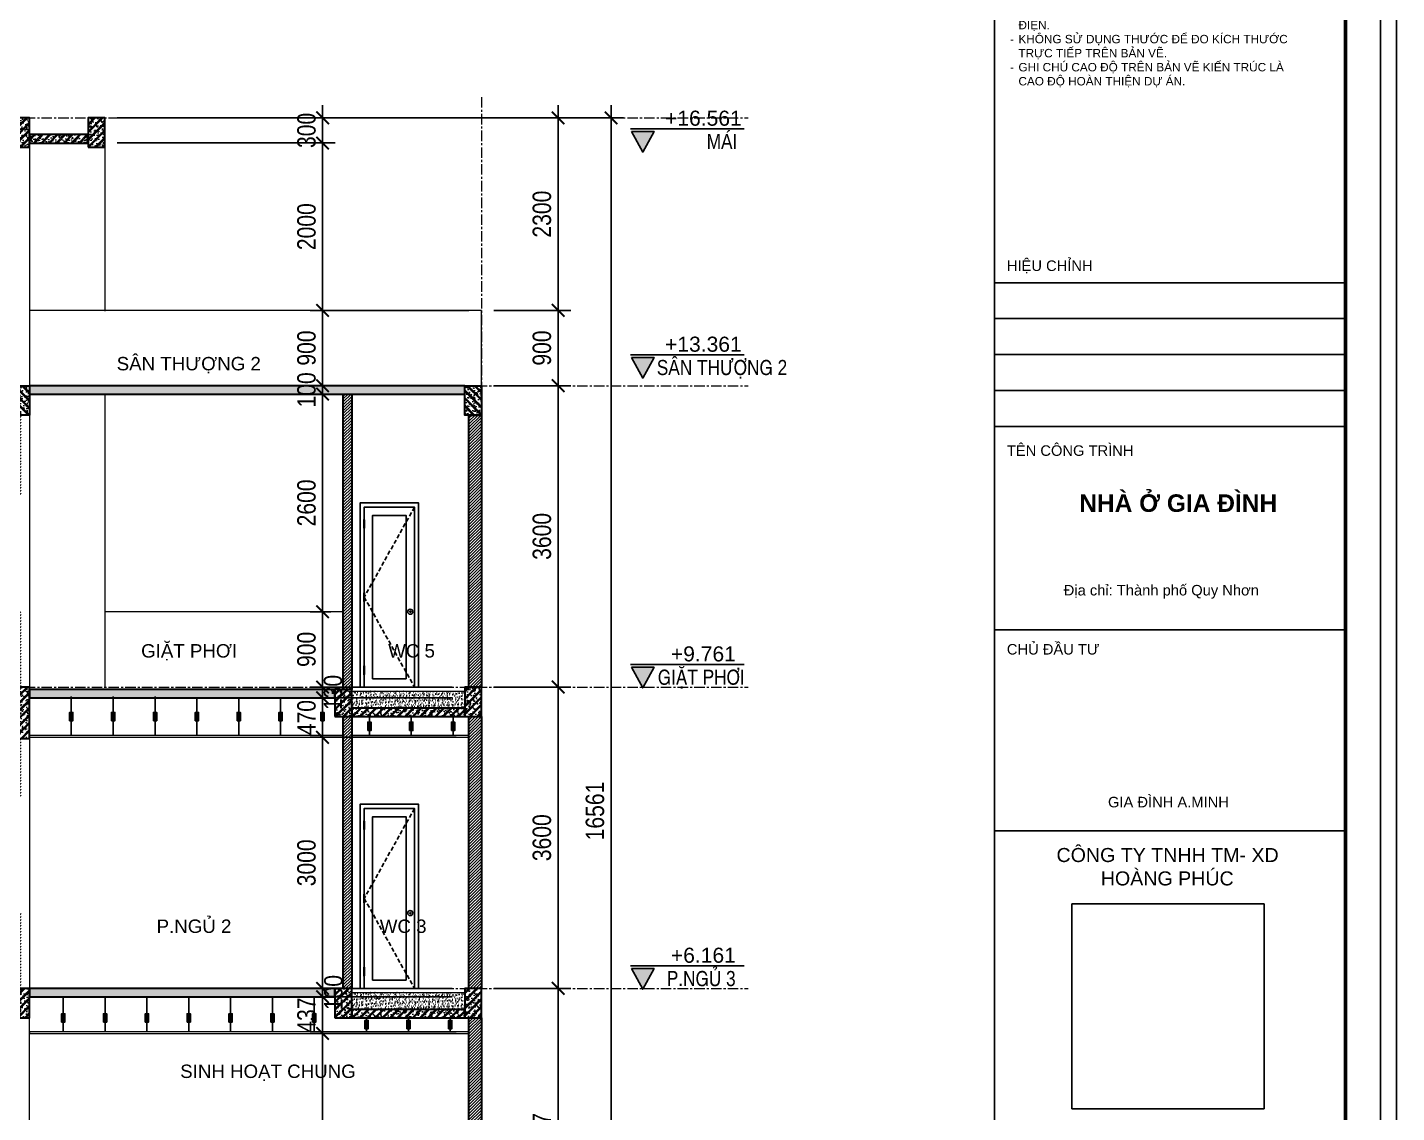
# Model space of a CAD drawing. Header units: inches. Extents: x 236662 to 497023, y -248575 to 81795.
# Drawn here: x 301493 to 317854, y -124482 to -111517 of the extents above; entities that cross this region are included whole.
import ezdxf
from ezdxf.enums import TextEntityAlignment as Align

# ---------------------------------------------------------------- set-up
doc = ezdxf.new("R2010")
doc.units = ezdxf.units.IN
doc.header["$LTSCALE"] = 10
doc.header["$MEASUREMENT"] = 0
doc.linetypes.add('CENTER', pattern=[2, 1.25, -0.25, 0.25, -0.25])
doc.linetypes.add('HIDDEN', pattern=[0.375, 0.25, -0.125])
for name, color, linetype in [('01. HP_TEXT', 9, 'Continuous'), ('04. HP_CUA', 153, 'Continuous'), ('07. HP_KY HIEU', 43, 'Continuous'), ('08. HP_DIM', 118, 'Continuous'), ('hach', 7, 'Continuous')]:
    doc.layers.add(name, color=color, linetype=linetype)
for name, color, linetype, lineweight in [('02. HP_BE TONG', 1, 'Continuous', 35), ('03. HP_TUONG', 2, 'Continuous', 35), ('05. HP_TRUC', 251, 'CENTER', 5), ('06. HP_THAY 1', 134, 'Continuous', 15), ('06. HP_THAY 2', 147, 'Continuous', 13), ('09_HP_HATCH', 8, 'Continuous', 5)]:
    doc.layers.add(name, color=color, linetype=linetype, lineweight=lineweight)
doc.layers.add('Tpl_Bound', color=1, linetype='Continuous', plot=False)
doc.styles.add('BIM STANDARDS', font='VAVOB.TTF')
doc.styles.add('TA1', font='arial.ttf')
doc.styles.add('TEXT (none)', font='arial.ttf')
doc.styles.add('text2', font='VHELVCN.TTF')
doc.styles.add('VN-HELVE', font='VHELVEN.TTF')
doc.dimstyles.new('AL-100', dxfattribs={"dimtxt": 220, "dimasz": 150, "dimexe": 150, "dimexo": 150, "dimgap": 80, "dimtad": 1, "dimdec": 0, "dimzin": 9, "dimtxsty": 'text2', "dimblk": 'ARCHTICK', "dimcen": 1, "dimdle": 150, "dimclrd": 256, "dimclre": 256, "dimclrt": 7, "dimadec": 0, "dimazin": 0, "dimtfac": 1, "dimtdec": 0, "dimtix": 1, "dimtmove": 2, "dimatfit": 3, "dimldrblk": 'ARCHTICK', "dimfxl": 1, "dimtolj": 1, "dimtzin": 0, "dimlwd": -1, "dimlwe": -1, "dimarcsym": 0})
picture_1 = doc.add_image_def('image1.jpg', size_in_pixel=(1818, 1935))
pattern_1 = [(50, (0, 0), (107.589, -9.4128), [11.25, -123.75]), (355, (0, 0), (-20.8127, 112.8288), [9, -99]), (100.4514, (8.97, -0.78), (86.7764, 103.4159), [9.561, -105.1713]), (46.1842, (0, 30), (160.0862, -24.8279), [16.875, -185.625]), (96.6356, (13.34, 27.93), (140.1994, 146.1177), [14.3415, -157.757]), (351.1842, (0, 30), (140.1993, 146.1178), [13.5, -148.5]), (21, (15, 22.5), (89.53606, -60.3928), [11.25, -123.75]), (326, (15, 22.5), (36.4973, 108.7725), [9, -99]), (71.4514, (22.46, 17.47), (126.0334, 48.3796), [9.561, -105.1713]), (37.5, (0, 0), (1.82398, 49.93408), [0, -97.8, 0, -100.5, 0, -99.375]), (7.5, (0, 0), (39.46043, 59.16176), [0, -57.3, 0, -95.55, 0, -37.875]), (327.5, (-33.45, 0), (80.07337, -3.38323), [0, -37.5, 0, -117, 0, -155.25]), (317.5, (-48.45, 0), (87.47793, 15.01575), [0, -48.75, 0, -77.7, 0, -110.25]), (45, (0, 0), (-45.07806, 45.07806), []), (45, (0, 18.375), (-45.07806, 45.07806), [])]

# ---------------------------------------------------------------- blocks, each defined once
blk = doc.blocks.new('KHUNG TEN A-3')
at = {"layer": '01. HP_TEXT'}
for points in [[(365, 220.95), (365, 292), (415, 292), (415, 220.95)], [(365, 241.41), (365, 236.3), (415, 236.3), (415, 241.41)], [(365, 231.18), (365, 236.3), (415, 236.3), (415, 231.18)], [(365, 231.18), (365, 226.07), (415, 226.07), (415, 231.18)], [(365, 220.95), (365, 226.07), (415, 226.07), (415, 220.95)], [(365, 191.95), (365, 220.95), (415, 220.95), (415, 191.95)], [(365, 163.34), (365, 191.95), (415, 191.95), (415, 163.34)], [(365, 116.74), (365, 163.34), (415, 163.34), (415, 116.74)]]:
    blk.add_lwpolyline(points, close=True, dxfattribs=at)
at = {"layer": '02. HP_BE TONG', "color": 1, "const_width": 0.5}
blk.add_lwpolyline([(15, 5), (415, 5), (415, 292), (15, 292)], close=True, dxfattribs=at)
at = {"layer": '06. HP_THAY 1'}
blk.add_lwpolyline([(0, 297), (420, 297), (420, 0), (0, 0)], close=True, dxfattribs=at)
at = {"layer": 'Defpoints'}
blk.add_lwpolyline([(0, 0), (420, 0), (420, 297), (0, 297)], close=True, dxfattribs=at)
at = {"layer": '01. HP_TEXT', "color": 7, "style": 'TA1'}
for s, p in [('HIỆU CHỈNH', (366.75, 243.09)), ('TÊN CÔNG TRÌNH', (366.75, 216.75)), ('CHỦ ĐẦU TƯ', (366.75, 188.44))]:
    blk.add_text(s, height=1.5, dxfattribs=at).set_placement(p)
at = {"layer": '01. HP_TEXT', "attachment_point": 1}
for s, width, gutter_width, heights, insert, char_height, style in [('\\pi-1.2,l2.4,t2.4,4.8;-^IBẢN VẼ NÀY PHẢI ĐƯỢC XEM CÙNG VỚI CÁC \\P\\pi0,t4.8;BẢN VẼ LIÊN QUAN: KIẾN TRÚC - KẾT CẤU - CƠ \\PĐIỆN.\\P\\pi-1.2,t2.4,4.8;-^IKHÔNG SỬ DỤNG THƯỚC ĐỂ ĐO KÍCH THƯỚC \\P\\pi0,t4.8;TRỰC TIẾP TRÊN BẢN VẼ.\\P\\pi-1.2,t2.4,4.8;-^IGHI CHÚ CAO ĐỘ TRÊN BẢN VẼ KIẾN TRÚC LÀ \\P\\pi0,t4.8;CAO ĐỘ HOÀN THIỆN DỰ ÁN.', 42.6333, 2.41, [32.36], (366, 282.73), 1.2, 'TEXT (none)'), ('\\pi10.25739;{\\fArial|b1|i0|c0|p34;NHÀ Ở GIA ĐÌNH}', 48.1904, 0.0339, [17.72], (366.81, 211.27), 2.5, 'TA1'), ('\\pi9.5649;CÔNG TY TNHH TM- XD \\P\\pi11.2177;      HOÀNG PHÚC', 53.4572, 0.0255, [0], (364.26, 160.88), 2, 'TA1')]:
    blk.add_mtext_dynamic_manual_height_columns(s, width=width, gutter_width=gutter_width, heights=heights, dxfattribs=dict(at, insert=insert, char_height=char_height, style=style))
at = {"layer": '01. HP_TEXT', "color": 7, "char_height": 1.5, "attachment_point": 1, "style": 'TA1'}
for s, width, insert in [('\\A1;\\pi-0.44848,l3,t7.05152,17.55152;Địa chỉ: Thành phố Quy Nhơn', 34.8513, (372.3, 198.36)), ('\\A1;\\pi-1.5,l3,t6,16.5;GIA ĐÌNH A.MINH', 42.6333, (379.66, 168.17))]:
    blk.add_mtext_dynamic_manual_height_columns(s, width=width, gutter_width=2.41, heights=[62.37], dxfattribs=dict(at, insert=insert))
image = blk.add_image(picture_1, insert=(375.99, 123.73), size_in_units=(27.41, 29.18))
image.dxf.flags = 7
blk = doc.blocks.new('_ArchTick')
at = {"color": 0, "linetype": 'ByBlock', "const_width": 0.15}
blk.add_lwpolyline([(-0.5, -0.5), (0.5, 0.5)], dxfattribs=at)
blk = doc.blocks.new('*D228')
at = {"layer": '08. HP_DIM', "transparency": 16777216}
for p, q in [((307835, -126685), (307835, -122848)), ((307068, -122998), (307985, -122998)), ((307068, -126535), (307985, -126535))]:
    blk.add_line(p, q, dxfattribs=at)
at = {"layer": 'Defpoints', "color": 0, "transparency": 16777216}
for p in [(306918, -122998), (307835, -122998), (306918, -126535)]:
    blk.add_point(p, dxfattribs=at)
at = {"layer": '08. HP_DIM', "transparency": 16777216, "xscale": 150, "yscale": 150, "zscale": 150}
for p, rotation in [((307835, -122998), 90), ((307835, -126535), 270)]:
    blk.add_blockref('_ArchTick', p, dxfattribs=dict(at, rotation=rotation))
at = {"layer": '08. HP_DIM', "color": 7, "transparency": 16777216, "insert": (307642, -124767), "char_height": 220, "attachment_point": 5, "rotation": 90, "style": 'text2'}
blk.add_mtext('\\A1;3537', dxfattribs=at)
blk = doc.blocks.new('*D229')
at = {"layer": '08. HP_DIM', "transparency": 16777216}
for p, q in [((307835, -123148), (307835, -119248)), ((307068, -119398), (307985, -119398)), ((307068, -122998), (307985, -122998))]:
    blk.add_line(p, q, dxfattribs=at)
at = {"layer": 'Defpoints', "color": 0, "transparency": 16777216}
for p in [(306918, -119398), (307835, -119398), (306918, -122998)]:
    blk.add_point(p, dxfattribs=at)
at = {"layer": '08. HP_DIM', "transparency": 16777216, "xscale": 150, "yscale": 150, "zscale": 150}
for p, rotation in [((307835, -119398), 90), ((307835, -122998), 270)]:
    blk.add_blockref('_ArchTick', p, dxfattribs=dict(at, rotation=rotation))
at = {"layer": '08. HP_DIM', "color": 7, "transparency": 16777216, "insert": (307642, -121198), "char_height": 220, "attachment_point": 5, "rotation": 90, "style": 'text2'}
blk.add_mtext('\\A1;3600', dxfattribs=at)
blk = doc.blocks.new('*D230')
at = {"layer": '08. HP_DIM', "transparency": 16777216}
for p, q in [((307835, -119548), (307835, -115648)), ((307068, -115798), (307985, -115798)), ((307068, -119398), (307985, -119398))]:
    blk.add_line(p, q, dxfattribs=at)
at = {"layer": 'Defpoints', "color": 0, "transparency": 16777216}
for p in [(306918, -115798), (307835, -115798), (306918, -119398)]:
    blk.add_point(p, dxfattribs=at)
at = {"layer": '08. HP_DIM', "transparency": 16777216, "xscale": 150, "yscale": 150, "zscale": 150}
for p, rotation in [((307835, -115798), 90), ((307835, -119398), 270)]:
    blk.add_blockref('_ArchTick', p, dxfattribs=dict(at, rotation=rotation))
at = {"layer": '08. HP_DIM', "color": 7, "transparency": 16777216, "insert": (307642, -117598), "char_height": 220, "attachment_point": 5, "rotation": 90, "style": 'text2'}
blk.add_mtext('\\A1;3600', dxfattribs=at)
blk = doc.blocks.new('*D231')
at = {"layer": '08. HP_DIM', "transparency": 16777216}
for p, q in [((308468, -129309), (308468, -112448)), ((302568, -112598), (308618, -112598)), ((307068, -129159), (308618, -129159))]:
    blk.add_line(p, q, dxfattribs=at)
at = {"layer": 'Defpoints', "color": 0, "transparency": 16777216}
for p in [(302418, -112598), (308468, -112598), (306918, -129159)]:
    blk.add_point(p, dxfattribs=at)
at = {"layer": '08. HP_DIM', "transparency": 16777216, "xscale": 150, "yscale": 150, "zscale": 150}
for p, rotation in [((308468, -112598), 90), ((308468, -129159), 270)]:
    blk.add_blockref('_ArchTick', p, dxfattribs=dict(at, rotation=rotation))
at = {"layer": '08. HP_DIM', "color": 7, "transparency": 16777216, "insert": (308276, -120879), "char_height": 220, "attachment_point": 5, "rotation": 90, "style": 'text2'}
blk.add_mtext('\\A1;16561', dxfattribs=at)
blk = doc.blocks.new('ghi chu caoi tang')
at = {"ltscale": 100}
blk.add_lwpolyline([(613796, -45420), (612834, -45420)], dxfattribs=at)
at = {"flags": 128}
blk.add_lwpolyline([(613789, -45442), (613597, -45442), (613693, -45617)], close=True, dxfattribs=at)
blk.add_lwpolyline([(613789, -45442), (613597, -45442), (613693, -45617)], close=True, dxfattribs=at)
blk.add_solid([(613693, -45617), (613597, -45442), (613789, -45442)])
blk.add_solid([(613693, -45617), (613597, -45442), (613789, -45442)])
at = {"style": 'BIM STANDARDS'}
for p in [(613089, -45362), (613089, -45707)]:
    blk.add_attdef('COS-VEF', text='', height=177, dxfattribs=at).set_placement(p, align=Align.CENTER)
blk = doc.blocks.new('ÁDASDƯEQWEQ')
at = {"layer": '05. HP_TRUC', "ltscale": 10}
blk.add_line((15000, 18640), (15000, 0), dxfattribs=at)
blk = doc.blocks.new('*D240')
at = {"layer": '08. HP_DIM', "transparency": 16777216}
for p, q in [((307835, -115948), (307835, -114748)), ((307068, -114898), (307985, -114898)), ((307068, -115798), (307985, -115798))]:
    blk.add_line(p, q, dxfattribs=at)
at = {"layer": 'Defpoints', "color": 0, "transparency": 16777216}
for p in [(306918, -114898, -28), (307835, -114898), (306918, -115798, -28)]:
    blk.add_point(p, dxfattribs=at)
at = {"layer": '08. HP_DIM', "transparency": 16777216, "xscale": 150, "yscale": 150, "zscale": 150}
for p, rotation in [((307835, -114898), 90), ((307835, -115798), 270)]:
    blk.add_blockref('_ArchTick', p, dxfattribs=dict(at, rotation=rotation))
at = {"layer": '08. HP_DIM', "color": 7, "transparency": 16777216, "insert": (307642, -115348), "char_height": 220, "attachment_point": 5, "rotation": 90, "style": 'text2'}
blk.add_mtext('\\A1;900', dxfattribs=at)
blk = doc.blocks.new('*D241')
at = {"layer": '08. HP_DIM', "transparency": 16777216}
for p, q in [((307835, -115048), (307835, -112448)), ((302568, -112598), (307985, -112598)), ((307068, -114898), (307985, -114898))]:
    blk.add_line(p, q, dxfattribs=at)
at = {"layer": 'Defpoints', "color": 0, "transparency": 16777216}
for p in [(302418, -112598, -28), (307835, -112598), (306918, -114898, -28)]:
    blk.add_point(p, dxfattribs=at)
at = {"layer": '08. HP_DIM', "transparency": 16777216, "xscale": 150, "yscale": 150, "zscale": 150}
for p, rotation in [((307835, -112598), 90), ((307835, -114898), 270)]:
    blk.add_blockref('_ArchTick', p, dxfattribs=dict(at, rotation=rotation))
at = {"layer": '08. HP_DIM', "color": 7, "transparency": 16777216, "insert": (307642, -113748), "char_height": 220, "attachment_point": 5, "rotation": 90, "style": 'text2'}
blk.add_mtext('\\A1;2300', dxfattribs=at)
blk = doc.blocks.new('*D340')
at = {"layer": '08. HP_DIM', "transparency": 16777216}
for p, q in [((305021, -126685), (305021, -123385)), ((306618, -123535), (304871, -123535)), ((306568, -126535), (304871, -126535))]:
    blk.add_line(p, q, dxfattribs=at)
at = {"layer": 'Defpoints', "color": 0, "transparency": 16777216}
for p in [(305021, -123535), (306768, -123535), (306718, -126535)]:
    blk.add_point(p, dxfattribs=at)
at = {"layer": '08. HP_DIM', "transparency": 16777216, "xscale": 150, "yscale": 150, "zscale": 150}
for p, rotation in [((305021, -123535), 90), ((305021, -126535), 270)]:
    blk.add_blockref('_ArchTick', p, dxfattribs=dict(at, rotation=rotation))
at = {"layer": '08. HP_DIM', "color": 7, "transparency": 16777216, "insert": (304829, -125035), "char_height": 220, "attachment_point": 5, "rotation": 90, "style": 'text2'}
blk.add_mtext('\\A1;3000', dxfattribs=at)
blk = doc.blocks.new('*D341')
at = {"layer": '08. HP_DIM', "transparency": 16777216}
for p, q in [((305021, -123098), (305021, -122948)), ((306568, -123098), (304871, -123098)), ((305021, -123535), (305021, -123098)), ((306618, -123535), (304871, -123535)), ((305021, -123535), (305021, -123685))]:
    blk.add_line(p, q, dxfattribs=at)
at = {"layer": 'Defpoints', "color": 0, "transparency": 16777216}
for p in [(305021, -123098), (306718, -123098), (306768, -123535)]:
    blk.add_point(p, dxfattribs=at)
at = {"layer": '08. HP_DIM', "transparency": 16777216, "xscale": 150, "yscale": 150, "zscale": 150}
for p, rotation in [((305021, -123098), 270), ((305021, -123535), 90)]:
    blk.add_blockref('_ArchTick', p, dxfattribs=dict(at, rotation=rotation))
at = {"layer": '08. HP_DIM', "color": 7, "transparency": 16777216, "insert": (304829, -123317), "char_height": 220, "attachment_point": 5, "rotation": 90, "style": 'text2'}
blk.add_mtext('\\A1;437', dxfattribs=at)
blk = doc.blocks.new('*D342')
at = {"layer": '08. HP_DIM', "transparency": 16777216}
for p, q in [((305021, -122998), (305021, -122848)), ((306568, -122998), (304871, -122998)), ((305021, -123098), (305021, -122998)), ((306568, -123098), (304871, -123098)), ((305021, -123098), (305021, -123248))]:
    blk.add_line(p, q, dxfattribs=at)
at = {"layer": 'Defpoints', "color": 0, "transparency": 16777216}
for p in [(305021, -122998), (306718, -122998), (306718, -123098)]:
    blk.add_point(p, dxfattribs=at)
at = {"layer": '08. HP_DIM', "transparency": 16777216, "xscale": 150, "yscale": 150, "zscale": 150}
for p, rotation in [((305021, -122998), 270), ((305021, -123098), 90)]:
    blk.add_blockref('_ArchTick', p, dxfattribs=dict(at, rotation=rotation))
at = {"layer": '08. HP_DIM', "color": 7, "transparency": 16777216, "insert": (305151, -123048), "char_height": 220, "attachment_point": 5, "rotation": 90, "style": 'text2'}
blk.add_mtext('\\A1;100', dxfattribs=at)
blk = doc.blocks.new('*D343')
at = {"layer": '08. HP_DIM', "transparency": 16777216}
for p, q in [((305021, -123148), (305021, -119848)), ((306618, -119998), (304871, -119998)), ((306568, -122998), (304871, -122998))]:
    blk.add_line(p, q, dxfattribs=at)
at = {"layer": 'Defpoints', "color": 0, "transparency": 16777216}
for p in [(305021, -119998), (306768, -119998), (306718, -122998)]:
    blk.add_point(p, dxfattribs=at)
at = {"layer": '08. HP_DIM', "transparency": 16777216, "xscale": 150, "yscale": 150, "zscale": 150}
for p, rotation in [((305021, -119998), 90), ((305021, -122998), 270)]:
    blk.add_blockref('_ArchTick', p, dxfattribs=dict(at, rotation=rotation))
at = {"layer": '08. HP_DIM', "color": 7, "transparency": 16777216, "insert": (304829, -121498), "char_height": 220, "attachment_point": 5, "rotation": 90, "style": 'text2'}
blk.add_mtext('\\A1;3000', dxfattribs=at)
blk = doc.blocks.new('*D344')
at = {"layer": '08. HP_DIM', "transparency": 16777216}
for p, q in [((305021, -119528), (305021, -119378)), ((306568, -119528), (304871, -119528)), ((305021, -119998), (305021, -119528)), ((306618, -119998), (304871, -119998)), ((305021, -119998), (305021, -120148))]:
    blk.add_line(p, q, dxfattribs=at)
at = {"layer": 'Defpoints', "color": 0, "transparency": 16777216}
for p in [(305021, -119528), (306718, -119528), (306768, -119998)]:
    blk.add_point(p, dxfattribs=at)
at = {"layer": '08. HP_DIM', "transparency": 16777216, "xscale": 150, "yscale": 150, "zscale": 150}
for p, rotation in [((305021, -119528), 270), ((305021, -119998), 90)]:
    blk.add_blockref('_ArchTick', p, dxfattribs=dict(at, rotation=rotation))
at = {"layer": '08. HP_DIM', "color": 7, "transparency": 16777216, "insert": (304829, -119763), "char_height": 220, "attachment_point": 5, "rotation": 90, "style": 'text2'}
blk.add_mtext('\\A1;470', dxfattribs=at)
blk = doc.blocks.new('*D345')
at = {"layer": '08. HP_DIM', "transparency": 16777216}
for p, q in [((305021, -119398), (305021, -119248)), ((306568, -119398), (304871, -119398)), ((305021, -119528), (305021, -119398)), ((306568, -119528), (304871, -119528)), ((305021, -119528), (305021, -119678))]:
    blk.add_line(p, q, dxfattribs=at)
at = {"layer": 'Defpoints', "color": 0, "transparency": 16777216}
for p in [(305021, -119398), (306718, -119398), (306718, -119528)]:
    blk.add_point(p, dxfattribs=at)
at = {"layer": '08. HP_DIM', "transparency": 16777216, "xscale": 150, "yscale": 150, "zscale": 150}
for p, rotation in [((305021, -119398), 270), ((305021, -119528), 90)]:
    blk.add_blockref('_ArchTick', p, dxfattribs=dict(at, rotation=rotation))
at = {"layer": '08. HP_DIM', "color": 7, "transparency": 16777216, "insert": (305146, -119463), "char_height": 220, "attachment_point": 5, "rotation": 90, "style": 'text2'}
blk.add_mtext('\\A1;130', dxfattribs=at)
blk = doc.blocks.new('*D346')
at = {"layer": '08. HP_DIM', "transparency": 16777216}
for p, q in [((305021, -119548), (305021, -118348)), ((305118, -118498), (304871, -118498)), ((306568, -119398), (304871, -119398))]:
    blk.add_line(p, q, dxfattribs=at)
at = {"layer": 'Defpoints', "color": 0, "transparency": 16777216}
for p in [(305021, -118498), (305268, -118498), (306718, -119398)]:
    blk.add_point(p, dxfattribs=at)
at = {"layer": '08. HP_DIM', "transparency": 16777216, "xscale": 150, "yscale": 150, "zscale": 150}
for p, rotation in [((305021, -118498), 90), ((305021, -119398), 270)]:
    blk.add_blockref('_ArchTick', p, dxfattribs=dict(at, rotation=rotation))
at = {"layer": '08. HP_DIM', "color": 7, "transparency": 16777216, "insert": (304829, -118948), "char_height": 220, "attachment_point": 5, "rotation": 90, "style": 'text2'}
blk.add_mtext('\\A1;900', dxfattribs=at)
blk = doc.blocks.new('*D347')
at = {"layer": '08. HP_DIM', "transparency": 16777216}
for p, q in [((305021, -118648), (305021, -115748)), ((305118, -115898), (304871, -115898)), ((305118, -118498), (304871, -118498))]:
    blk.add_line(p, q, dxfattribs=at)
at = {"layer": 'Defpoints', "color": 0, "transparency": 16777216}
for p in [(305021, -115898), (305268, -115898), (305268, -118498)]:
    blk.add_point(p, dxfattribs=at)
at = {"layer": '08. HP_DIM', "transparency": 16777216, "xscale": 150, "yscale": 150, "zscale": 150}
for p, rotation in [((305021, -115898), 90), ((305021, -118498), 270)]:
    blk.add_blockref('_ArchTick', p, dxfattribs=dict(at, rotation=rotation))
at = {"layer": '08. HP_DIM', "color": 7, "transparency": 16777216, "insert": (304829, -117198), "char_height": 220, "attachment_point": 5, "rotation": 90, "style": 'text2'}
blk.add_mtext('\\A1;2600', dxfattribs=at)
blk = doc.blocks.new('*D348')
at = {"layer": '08. HP_DIM', "transparency": 16777216}
for p, q in [((305021, -115948), (305021, -114748)), ((306768, -114898), (304871, -114898)), ((305118, -115798), (304871, -115798))]:
    blk.add_line(p, q, dxfattribs=at)
at = {"layer": 'Defpoints', "color": 0, "transparency": 16777216}
for p in [(305021, -114898), (306918, -114898), (305268, -115798)]:
    blk.add_point(p, dxfattribs=at)
at = {"layer": '08. HP_DIM', "transparency": 16777216, "xscale": 150, "yscale": 150, "zscale": 150}
for p, rotation in [((305021, -114898), 90), ((305021, -115798), 270)]:
    blk.add_blockref('_ArchTick', p, dxfattribs=dict(at, rotation=rotation))
at = {"layer": '08. HP_DIM', "color": 7, "transparency": 16777216, "insert": (304829, -115348), "char_height": 220, "attachment_point": 5, "rotation": 90, "style": 'text2'}
blk.add_mtext('\\A1;900', dxfattribs=at)
blk = doc.blocks.new('*D349')
at = {"layer": '08. HP_DIM', "transparency": 16777216}
for p, q in [((305021, -115048), (305021, -112748)), ((302568, -112898), (305171, -112898)), ((306768, -114898), (304871, -114898))]:
    blk.add_line(p, q, dxfattribs=at)
at = {"layer": 'Defpoints', "color": 0, "transparency": 16777216}
for p in [(302418, -112898), (305021, -112898), (306918, -114898)]:
    blk.add_point(p, dxfattribs=at)
at = {"layer": '08. HP_DIM', "transparency": 16777216, "xscale": 150, "yscale": 150, "zscale": 150}
for p, rotation in [((305021, -112898), 90), ((305021, -114898), 270)]:
    blk.add_blockref('_ArchTick', p, dxfattribs=dict(at, rotation=rotation))
at = {"layer": '08. HP_DIM', "color": 7, "transparency": 16777216, "insert": (304829, -113898), "char_height": 220, "attachment_point": 5, "rotation": 90, "style": 'text2'}
blk.add_mtext('\\A1;2000', dxfattribs=at)
blk = doc.blocks.new('*D350')
at = {"layer": '08. HP_DIM', "transparency": 16777216}
for p, q in [((305021, -112598), (305021, -112448)), ((302568, -112598), (305171, -112598)), ((305021, -112898), (305021, -112598)), ((302568, -112898), (305171, -112898)), ((305021, -112898), (305021, -113048))]:
    blk.add_line(p, q, dxfattribs=at)
at = {"layer": 'Defpoints', "color": 0, "transparency": 16777216}
for p in [(302418, -112598), (305021, -112598), (302418, -112898)]:
    blk.add_point(p, dxfattribs=at)
at = {"layer": '08. HP_DIM', "transparency": 16777216, "xscale": 150, "yscale": 150, "zscale": 150}
for p, rotation in [((305021, -112598), 270), ((305021, -112898), 90)]:
    blk.add_blockref('_ArchTick', p, dxfattribs=dict(at, rotation=rotation))
at = {"layer": '08. HP_DIM', "color": 7, "transparency": 16777216, "insert": (304829, -112748), "char_height": 220, "attachment_point": 5, "rotation": 90, "style": 'text2'}
blk.add_mtext('\\A1;300', dxfattribs=at)
blk = doc.blocks.new('*D351')
at = {"layer": '08. HP_DIM', "transparency": 16777216}
for p, q in [((305021, -115798), (305021, -115648)), ((305118, -115798), (304871, -115798)), ((305021, -115798), (305021, -115898)), ((305118, -115898), (304871, -115898)), ((305021, -115898), (305021, -116048))]:
    blk.add_line(p, q, dxfattribs=at)
at = {"layer": 'Defpoints', "color": 0, "transparency": 16777216}
for p in [(305268, -115798), (305021, -115898), (305268, -115898)]:
    blk.add_point(p, dxfattribs=at)
at = {"layer": '08. HP_DIM', "transparency": 16777216, "xscale": 150, "yscale": 150, "zscale": 150}
for p, rotation in [((305021, -115798), 270), ((305021, -115898), 90)]:
    blk.add_blockref('_ArchTick', p, dxfattribs=dict(at, rotation=rotation))
at = {"layer": '08. HP_DIM', "color": 7, "transparency": 16777216, "insert": (304829, -115848), "char_height": 220, "attachment_point": 5, "rotation": 90, "style": 'text2'}
blk.add_mtext('\\A1;100', dxfattribs=at)
blk = doc.blocks.new('ÁDASDASDWD')
at = {"layer": '09_HP_HATCH'}
h = blk.add_hatch(dxfattribs=at)
h.set_pattern_fill('CHAU-01', color=256, scale=15, pattern_type=2)
h.set_pattern_definition([(50, (-55376.965, -37444.2), (107.58903, -9.41282), [11.25, -123.75]), (355, (-55376.97, -37444.2), (-20.8127, 112.82882), [9, -99]), (100.4514, (-55368, -37444.99), (86.7764, 103.41593), [9.56103, -105.17132]), (46.1842, (-55376.97, -37414.2), (160.08616, -24.82785), [16.875, -185.625]), (96.6356, (-55363.62, -37416.27), (140.1994, 146.11768), [14.34154, -157.75695]), (351.1842, (-55376.97, -37414.2), (140.1993, 146.1178), [13.5, -148.5]), (21, (-55361.965, -37421.7), (89.53606, -60.39283), [11.25, -123.75]), (326, (-55361.97, -37421.7), (36.4973, 108.7725), [9, -99]), (71.4514, (-55354.5, -37426.73), (126.0334, 48.37957), [9.56103, -105.17132]), (37.5, (-55376.965, -37444.2), (1.823978, 49.934078), [0, -97.8, 0, -100.5, 0, -99.375]), (7.5, (-55376.965, -37444.2), (39.46043, 59.161757), [0, -57.3, 0, -95.55, 0, -37.875]), (327.5, (-55410.415, -37444.2), (80.073365, -3.38323), [0, -37.5, 0, -117, 0, -155.25]), (317.5, (-55425.415, -37444.2), (87.477925, 15.01575), [0, -48.75, 0, -77.7, 0, -110.25]), (45, (-55376.965, -37444.2), (-45.07806, 45.07806), []), (45, (-55376.965, -37425.827), (-45.07806, 45.07806), [])])
h.paths.add_polyline_path([(-100, -350), (100, -350), (100, 0), (-100, 0)])
at = {"layer": '02. HP_BE TONG'}
blk.add_lwpolyline([(-100, -350), (100, -350), (100, 0), (-100, 0)], close=True, dxfattribs=at)
blk = doc.blocks.new('*U310')
at = {"ltscale": 20}
h = blk.add_hatch(dxfattribs=at)
h.set_pattern_fill('_USER', color=8, scale=34, angle=32.992, style=0, pattern_type=0)
h.set_pattern_definition([(180, (55, 2000), (2e-12, -34), [])])
h.paths.add_polyline_path([(55, 2000), (45, 2000), (45, 1900), (55, 1900)])
h = blk.add_hatch(dxfattribs=at)
h.set_pattern_fill('_USER', color=8, scale=34, angle=32.992, style=0, pattern_type=0)
h.set_pattern_definition([(180, (55, 1025), (4e-12, 34), [])])
h.paths.add_polyline_path([(55, 1025), (45, 1025), (45, 1125), (55, 1125)])
h = blk.add_hatch(dxfattribs=at)
h.set_pattern_fill('_USER', color=8, scale=34, angle=32.992, style=0, pattern_type=0)
h.set_pattern_definition([(180, (55, 150), (4e-12, 34), [])])
h.paths.add_polyline_path([(55, 150), (45, 150), (45, 250), (55, 250)])
for points in [[(50, 0), (0, 0), (0, 2200), (700, 2200), (700, 0), (650, 0)], [(50, 2000), (50, 2150), (650, 2150), (650, 0), (50, 0), (50, 150)], [(50, 1125), (50, 1900)], [(50, 250), (50, 1025)]]:
    blk.add_lwpolyline(points)
at = {"color": 8, "linetype": 'HIDDEN', "ltscale": 20}
blk.add_lwpolyline([(650, 2150), (50, 1075), (650, 0)], dxfattribs=at)
for points in [[(55, 2000), (45, 2000), (45, 1900), (55, 1900)], [(550, 100), (150, 100), (150, 2050), (550, 2050)], [(55, 1025), (45, 1025), (45, 1125), (55, 1125)], [(55, 150), (45, 150), (45, 250), (55, 250)]]:
    blk.add_lwpolyline(points, close=True)
for radius in [30, 7]:
    blk.add_circle((600, 900), radius)
blk = doc.blocks.new('MATCAT 1-1')
at = {"layer": '09_HP_HATCH'}
h = blk.add_hatch(dxfattribs=at)
h.set_pattern_fill('CHAU-01', color=256, scale=15, pattern_type=2)
h.set_pattern_definition([(50, (-142586.48, -62380.05), (107.589027, -9.41282), [11.25, -123.75]), (355, (-142586.48, -62380.05), (-20.8127, 112.82882), [9, -99]), (100.4514, (-142577.52, -62380.83), (86.77641, 103.41593), [9.56103, -105.17132]), (46.1842, (-142586.48, -62350.05), (160.08616, -24.82785), [16.875, -185.625]), (96.6356, (-142573.14, -62352.12), (140.1994, 146.11768), [14.34154, -157.75695]), (351.1842, (-142586.48, -62350.05), (140.1993, 146.11779), [13.5, -148.5]), (21, (-142571.48, -62357.55), (89.53606, -60.392834), [11.25, -123.75]), (326, (-142571.48, -62357.55), (36.4973, 108.77251), [9, -99]), (71.4514, (-142564.02, -62362.58), (126.033394, 48.379575), [9.56103, -105.17132]), (37.5, (-142586.483, -62380.05), (1.823978, 49.934078), [0, -97.8, 0, -100.5, 0, -99.375]), (7.5, (-142586.483, -62380.05), (39.46043, 59.161757), [0, -57.3, 0, -95.55, 0, -37.875]), (327.5, (-142619.933, -62380.05), (80.073365, -3.383231), [0, -37.5, 0, -117, 0, -155.25]), (317.5, (-142634.93, -62380.05), (87.477925, 15.015747), [0, -48.75, 0, -77.7, 0, -110.25]), (45, (-142586.483, -62380.05), (-45.078057, 45.078057), []), (45, (-142586.483, -62361.674), (-45.078057, 45.078057), [])])
h.paths.add_polyline_path([(-5400, 16561), (-5400, 16461), (-4700, 16461), (-4700, 16561)])
h = blk.add_hatch(dxfattribs=at)
h.set_pattern_fill('ANSI31', color=8, scale=200)
h.paths.add_polyline_path([(-5500, 13211), (-5600, 13211), (-5600, 12261), (-5500, 12261)])
h.paths.add_polyline_path([(-5500, 10861), (-5600, 10861), (-5600, 9961), (-5500, 9961)])
h.paths.add_polyline_path([(-1550, 13461), (-1650, 13461), (-1650, 9931), (-1550, 9931)])
h.paths.add_polyline_path([(0, 13211), (-150, 13211), (-150, 9961), (0, 9961)])
h = blk.add_hatch(dxfattribs=at)
h.set_pattern_fill('CHAU-01', color=256, scale=15, pattern_type=2)
h.set_pattern_definition([(50, (-138286.48, -65380.05), (107.589027, -9.41282), [11.25, -123.75]), (355, (-138286.48, -65380.05), (-20.8127, 112.82882), [9, -99]), (100.4514, (-138277.52, -65380.83), (86.77641, 103.41593), [9.56103, -105.17132]), (46.1842, (-138286.48, -65350.05), (160.08616, -24.82785), [16.875, -185.625]), (96.6356, (-138273.14, -65352.12), (140.1994, 146.11768), [14.34154, -157.75695]), (351.1842, (-138286.48, -65350.05), (140.1993, 146.11779), [13.5, -148.5]), (21, (-138271.48, -65357.55), (89.53606, -60.392834), [11.25, -123.75]), (326, (-138271.48, -65357.55), (36.4973, 108.77251), [9, -99]), (71.4514, (-138264.02, -65362.58), (126.033394, 48.379575), [9.56103, -105.17132]), (37.5, (-138286.483, -65380.05), (1.823978, 49.934078), [0, -97.8, 0, -100.5, 0, -99.375]), (7.5, (-138286.483, -65380.05), (39.46043, 59.161757), [0, -57.3, 0, -95.55, 0, -37.875]), (327.5, (-138319.933, -65380.05), (80.073365, -3.383231), [0, -37.5, 0, -117, 0, -155.25]), (317.5, (-138334.93, -65380.05), (87.477925, 15.015747), [0, -48.75, 0, -77.7, 0, -110.25]), (45, (-138286.483, -65380.05), (-45.078057, 45.078057), []), (45, (-138286.483, -65361.674), (-45.078057, 45.078057), [])])
h.paths.add_polyline_path([(-5400, 13561), (-5400, 13461), (-200, 13461), (-200, 13561)])
h = blk.add_hatch(dxfattribs=at)
h.set_pattern_fill('CHAU-01', color=256, scale=15, pattern_type=2)
h.set_pattern_definition([(50, (-60876.965, -27483.2), (107.58903, -9.41282), [11.25, -123.75]), (355, (-60876.97, -27483.2), (-20.8127, 112.82882), [9, -99]), (100.4514, (-60868, -27483.99), (86.7764, 103.41593), [9.56103, -105.17132]), (46.1842, (-60876.97, -27453.2), (160.08616, -24.82785), [16.875, -185.625]), (96.6356, (-60863.62, -27455.27), (140.1994, 146.11768), [14.34154, -157.75695]), (351.1842, (-60876.97, -27453.2), (140.1993, 146.1178), [13.5, -148.5]), (21, (-60861.965, -27460.7), (89.53606, -60.39283), [11.25, -123.75]), (326, (-60861.97, -27460.7), (36.4973, 108.7725), [9, -99]), (71.4514, (-60854.5, -27465.73), (126.0334, 48.37957), [9.56103, -105.17132]), (37.5, (-60876.965, -27483.2), (1.823978, 49.934078), [0, -97.8, 0, -100.5, 0, -99.375]), (7.5, (-60876.965, -27483.2), (39.46043, 59.161757), [0, -57.3, 0, -95.55, 0, -37.875]), (327.5, (-60910.415, -27483.2), (80.073365, -3.38323), [0, -37.5, 0, -117, 0, -155.25]), (317.5, (-60925.415, -27483.2), (87.477925, 15.01575), [0, -48.75, 0, -77.7, 0, -110.25]), (45, (-60876.965, -27483.2), (-45.07806, 45.07806), []), (45, (-60876.965, -27464.827), (-45.07806, 45.07806), [])])
h.paths.add_polyline_path([(-5600, 9348), (-5400, 9348), (-5400, 9961), (-5600, 9961)])
h = blk.add_hatch(dxfattribs=at)
h.set_pattern_fill('CHAU-01', color=256, scale=15, pattern_type=2)
h.set_pattern_definition(pattern_1)
h.paths.add_polyline_path([(-5400, 9931), (-5400, 9831), (-1750, 9831), (-1750, 9931)])
h = blk.add_hatch(dxfattribs=at)
h.set_pattern_fill('CHAU-01', color=256, scale=15, pattern_type=2)
h.set_pattern_definition([(50, (-57026.965, -27483.2), (107.58903, -9.41282), [11.25, -123.75]), (355, (-57026.97, -27483.2), (-20.8127, 112.82882), [9, -99]), (100.4514, (-57018, -27483.99), (86.7764, 103.41593), [9.56103, -105.17132]), (46.1842, (-57026.97, -27453.2), (160.08616, -24.82785), [16.875, -185.625]), (96.6356, (-57013.62, -27455.27), (140.1994, 146.11768), [14.34154, -157.75695]), (351.1842, (-57026.97, -27453.2), (140.1993, 146.1178), [13.5, -148.5]), (21, (-57011.965, -27460.7), (89.53606, -60.39283), [11.25, -123.75]), (326, (-57011.97, -27460.7), (36.4973, 108.7725), [9, -99]), (71.4514, (-57004.5, -27465.73), (126.0334, 48.37957), [9.56103, -105.17132]), (37.5, (-57026.965, -27483.2), (1.823978, 49.934078), [0, -97.8, 0, -100.5, 0, -99.375]), (7.5, (-57026.965, -27483.2), (39.46043, 59.161757), [0, -57.3, 0, -95.55, 0, -37.875]), (327.5, (-57060.415, -27483.2), (80.073365, -3.38323), [0, -37.5, 0, -117, 0, -155.25]), (317.5, (-57075.415, -27483.2), (87.477925, 15.01575), [0, -48.75, 0, -77.7, 0, -110.25]), (45, (-57026.965, -27483.2), (-45.07806, 45.07806), []), (45, (-57026.965, -27464.827), (-45.07806, 45.07806), [])])
h.paths.add_polyline_path([(-1750, 9611), (-1550, 9611), (-1550, 9931), (-1750, 9931)])
h = blk.add_hatch(dxfattribs=at)
h.set_pattern_fill('CHAU-01', color=256, scale=15, pattern_type=2)
h.set_pattern_definition([(50, (3850, 3350), (107.589, -9.4128), [11.25, -123.75]), (355, (3850, 3350), (-20.8127, 112.8288), [9, -99]), (100.4514, (3858.97, 3349.22), (86.7764, 103.4159), [9.561, -105.1713]), (46.1842, (3850, 3380), (160.0862, -24.8279), [16.875, -185.625]), (96.6356, (3863.34, 3377.93), (140.1994, 146.1177), [14.3415, -157.757]), (351.1842, (3850, 3380), (140.1993, 146.1178), [13.5, -148.5]), (21, (3865, 3372.5), (89.5361, -60.3928), [11.25, -123.75]), (326, (3865, 3372.5), (36.4973, 108.7725), [9, -99]), (71.4514, (3872.46, 3367.47), (126.0334, 48.3796), [9.561, -105.1713]), (37.5, (3850, 3350), (1.82398, 49.93408), [0, -97.8, 0, -100.5, 0, -99.375]), (7.5, (3850, 3350), (39.46043, 59.16176), [0, -57.3, 0, -95.55, 0, -37.875]), (327.5, (3816.55, 3350), (80.07337, -3.38323), [0, -37.5, 0, -117, 0, -155.25]), (317.5, (3801.55, 3350), (87.4779, 15.01575), [0, -48.75, 0, -77.7, 0, -110.25]), (45, (3850, 3350), (-45.07806, 45.07806), []), (45, (3850, 3368.375), (-45.07806, 45.07806), [])])
h.paths.add_polyline_path([(-1550, 9711), (-1550, 9611), (-200, 9611), (-200, 9711)])
h = blk.add_hatch(dxfattribs=at)
h.set_pattern_fill('ANSI31', color=8, scale=200)
h.paths.add_polyline_path([(-5500, 9348), (-5600, 9348), (-5600, 8661), (-5500, 8661)])
h.paths.add_polyline_path([(-5500, 7261), (-5600, 7261), (-5600, 6361), (-5500, 6361)])
h.paths.add_polyline_path([(-1550, 9611), (-1650, 9611), (-1650, 6361), (-1550, 6361)])
h.paths.add_polyline_path([(0, 9611), (-150, 9611), (-150, 6361), (0, 6361)])
h = blk.add_hatch(dxfattribs=at)
h.set_pattern_fill('CHAU-01', color=256, scale=15, pattern_type=2)
h.set_pattern_definition(pattern_1)
h.paths.add_polyline_path([(-5400, 6361), (-5400, 6261), (-1750, 6261), (-1750, 6361)])
h = blk.add_hatch(dxfattribs=at)
h.set_pattern_fill('CHAU-01', color=256, scale=15, pattern_type=2)
h.set_pattern_definition([(50, (3850, -250), (107.589, -9.4128), [11.25, -123.75]), (355, (3850, -250), (-20.8127, 112.8288), [9, -99]), (100.4514, (3858.97, -250.78), (86.7764, 103.4159), [9.561, -105.1713]), (46.1842, (3850, -220), (160.0862, -24.8279), [16.875, -185.625]), (96.6356, (3863.34, -222.07), (140.1994, 146.1177), [14.3415, -157.757]), (351.1842, (3850, -220), (140.1993, 146.1178), [13.5, -148.5]), (21, (3865, -227.5), (89.5361, -60.3928), [11.25, -123.75]), (326, (3865, -227.5), (36.4973, 108.7725), [9, -99]), (71.4514, (3872.46, -232.53), (126.0334, 48.3796), [9.561, -105.1713]), (37.5, (3850, -250), (1.82398, 49.93408), [0, -97.8, 0, -100.5, 0, -99.375]), (7.5, (3850, -250), (39.46043, 59.16176), [0, -57.3, 0, -95.55, 0, -37.875]), (327.5, (3816.55, -250), (80.07337, -3.38323), [0, -37.5, 0, -117, 0, -155.25]), (317.5, (3801.55, -250), (87.4779, 15.01575), [0, -48.75, 0, -77.7, 0, -110.25]), (45, (3850, -250), (-45.07806, 45.07806), []), (45, (3850, -231.625), (-45.07806, 45.07806), [])])
h.paths.add_polyline_path([(-1550, 6111), (-1550, 6011), (-200, 6011), (-200, 6111)])
h = blk.add_hatch(dxfattribs=at)
h.set_pattern_fill('ANSI31', color=8, scale=200)
h.paths.add_polyline_path([(0, 6011), (-150, 6011), (-150, 2824), (0, 2824)])
at = {"layer": 'hach'}
h = blk.add_hatch(dxfattribs=at)
h.set_pattern_fill('AR-SAND', color=8, scale=25, angle=45)
h.set_pattern_definition([(82.5, (0, 3600), (-35.17533, 32.94818), [0, -38, 0, -42.5, 0, -40.625]), (52.5, (0, 3600), (-18.60344, 81.1745), [0, -20.5, 0, -34.25, 0, -13.125]), (12.5, (-21.744, 3578.256), (54.95073, 55.1508), [0, -12.5, 0, -45, 0, -58.75]), (2.5, (-21.744, 3578.256), (37.62605, 68.6566), [0, -6.25, 0, -29.5, 0, -33.75])])
h.paths.add_polyline_path([(-200, 9911), (-1550, 9911), (-1550, 9711), (-200, 9711)])
h = blk.add_hatch(dxfattribs=at)
h.set_pattern_fill('AR-SAND', color=8, scale=25, angle=45)
h.paths.add_polyline_path([(-200, 6311), (-1550, 6311), (-1550, 6111), (-200, 6111)])
at = {"layer": '02. HP_BE TONG'}
for points in [[(-5400, 16561), (-5400, 16461), (-4700, 16461), (-4700, 16561)], [(-5400, 13561), (-5400, 13461), (-200, 13461), (-200, 13561)], [(-5600, 9348), (-5400, 9348), (-5400, 9961), (-5600, 9961)], [(-5400, 9931), (-5400, 9831), (-1750, 9831), (-1750, 9931)], [(-1750, 9611), (-1550, 9611), (-1550, 9931), (-1750, 9931)], [(-1550, 9711), (-1550, 9611), (-200, 9611), (-200, 9711)], [(-5400, 6361), (-5400, 6261), (-1750, 6261), (-1750, 6361)], [(-1550, 6111), (-1550, 6011), (-200, 6011), (-200, 6111)]]:
    blk.add_lwpolyline(points, close=True, dxfattribs=at)
at = {"layer": '03. HP_TUONG'}
for points in [[(-1650, 13461), (-1550, 13461), (-1550, 9931), (-1650, 9931)], [(-150, 13211), (0, 13211), (0, 9961), (-150, 9961)], [(-1650, 9611), (-1550, 9611), (-1550, 6361), (-1650, 6361)], [(-150, 9611), (0, 9611), (0, 6361), (-150, 6361)], [(-150, 6011), (0, 6011), (0, 2824), (-150, 2824)]]:
    blk.add_lwpolyline(points, close=True, dxfattribs=at)
at = {"layer": '06. HP_THAY 1'}
for p, q in [((-5400, 16461), (-5400, 13561)), ((-4500, 16461), (-4500, 14452)), ((-4500, 13461), (-4500, 9952)), ((-5400, 13261), (-5400, 9961)), ((-5400, 9361), (-5400, 6361))]:
    blk.add_line(p, q, dxfattribs=at)
for points in [[(0, 13561), (0, 14461), (-5400, 14461)], [(-1650, 9922), (-1650, 10861), (-4500, 10861)]]:
    blk.add_lwpolyline(points, dxfattribs=at)
blk.add_lwpolyline([(-5400, 6011), (-5600, 6011), (-5600, 2824), (-5400, 2824)], close=True, dxfattribs=at)
at = {"layer": '06. HP_THAY 2'}
for p, q in [((-1550, 9911), (-200, 9911)), ((-1550, 6311), (-200, 6311))]:
    blk.add_line(p, q, dxfattribs=at)
for points in [[(-5400, 9361), (-1650, 9361), (-1650, 9381), (-5400, 9381)], [(-1550, 9361), (-150, 9361), (-150, 9381), (-1550, 9381)], [(-5400, 5824), (-150, 5824), (-150, 5844), (-5400, 5844)]]:
    blk.add_lwpolyline(points, close=True, dxfattribs=at)
at = {"layer": '07. HP_KY HIEU'}
for p, q in [((-4900, 9381), (-4900, 9848)), ((-4400, 9381), (-4400, 9848)), ((-3900, 9381), (-3900, 9848)), ((-3400, 9381), (-3400, 9831)), ((-2900, 9381), (-2900, 9831)), ((-2400, 9381), (-2400, 9831)), ((-1900, 9381), (-1900, 9831)), ((-1338, 9381), (-1338, 9611)), ((-838, 9381), (-838, 9611)), ((-338, 9381), (-338, 9611)), ((-4997, 5844), (-4997, 6261)), ((-4497, 5844), (-4497, 6261)), ((-3997, 5844), (-3997, 6261)), ((-3497, 5844), (-3497, 6261)), ((-2997, 5844), (-2997, 6261)), ((-2497, 5844), (-2497, 6261)), ((-1997, 5844), (-1997, 6261)), ((-1372, 5844), (-1372, 6011)), ((-872, 5844), (-872, 6011)), ((-372, 5844), (-372, 6011))]:
    blk.add_line(p, q, dxfattribs=at)
for points in [[(-4920, 9558), (-4880, 9558), (-4880, 9658), (-4920, 9658)], [(-4420, 9558), (-4380, 9558), (-4380, 9658), (-4420, 9658)], [(-3920, 9558), (-3880, 9558), (-3880, 9658), (-3920, 9658)], [(-3420, 9558), (-3380, 9558), (-3380, 9658), (-3420, 9658)], [(-2920, 9558), (-2880, 9558), (-2880, 9658), (-2920, 9658)], [(-2420, 9558), (-2380, 9558), (-2380, 9658), (-2420, 9658)], [(-1920, 9558), (-1880, 9558), (-1880, 9658), (-1920, 9658)], [(-1358, 9442), (-1318, 9442), (-1318, 9542), (-1358, 9542)], [(-858, 9442), (-818, 9442), (-818, 9542), (-858, 9542)], [(-358, 9442), (-318, 9442), (-318, 9542), (-358, 9542)], [(-5017, 5958), (-4977, 5958), (-4977, 6058), (-5017, 6058)], [(-4517, 5958), (-4477, 5958), (-4477, 6058), (-4517, 6058)], [(-4017, 5958), (-3977, 5958), (-3977, 6058), (-4017, 6058)], [(-3517, 5958), (-3477, 5958), (-3477, 6058), (-3517, 6058)], [(-3017, 5958), (-2977, 5958), (-2977, 6058), (-3017, 6058)], [(-2517, 5958), (-2477, 5958), (-2477, 6058), (-2517, 6058)], [(-2017, 5958), (-1977, 5958), (-1977, 6058), (-2017, 6058)], [(-1392, 5879), (-1352, 5879), (-1352, 5979), (-1392, 5979)], [(-892, 5879), (-852, 5879), (-852, 5979), (-892, 5979)], [(-392, 5879), (-352, 5879), (-352, 5979), (-392, 5979)]]:
    blk.add_lwpolyline(points, close=True, dxfattribs=at)
at = {"layer": '04. HP_CUA'}
for p in [(-1450, 9961), (-1450, 6361)]:
    blk.add_blockref('*U310', p, dxfattribs=at)
at = {"layer": '06. HP_THAY 1'}
for p in [(-5500, 16761), (-4600, 16761), (-100, 9961), (-5500, 6361), (-1650, 6361), (-100, 6361)]:
    blk.add_blockref('ÁDASDASDWD', p, dxfattribs=at)
at = {"layer": '06. HP_THAY 1', "xscale": -1}
for p in [(-5500, 13561), (-100, 13561)]:
    blk.add_blockref('ÁDASDASDWD', p, dxfattribs=at)
at = {"layer": '01. HP_TEXT', "style": 'TEXT (none)'}
for s, height, p in [('SÂN THƯỢNG 2', 159.88, (-4358, 13745)), ('GIẶT PHƠI', 159.9, (-4066, 10314)), ('WC 5', 159.9, (-1114, 10314)), ('P.NGỦ 2', 159.9, (-3881, 7024)), ('WC 3 ', 159.9, (-1214, 7024)), ('SINH HOẠT CHUNG', 159.88, (-3599, 5291))]:
    blk.add_text(s, height=height, dxfattribs=at).set_placement(p)

msp = doc.modelspace()

# ---------------------------------------------------------------- linework, layer by layer
at = {"layer": '05. HP_TRUC', "ltscale": 10}
for p, q in [((299662.6, -112598.3), (310105.9, -112598.3)), ((299662.6, -115798.3), (310105.9, -115798.3)), ((299662.6, -119398.3), (310105.9, -119398.3)), ((299662.6, -122998.3), (310105.9, -122998.3))]:
    msp.add_line(p, q, dxfattribs=at)
at = {"layer": 'Tpl_Bound', "color": 1}
msp.add_lwpolyline([(282444.6, -134810.7), (282444.6, -109906.9), (317853.9, -109906.9), (317853.9, -134810.7)], close=True, dxfattribs=at)

# ---------------------------------------------------------------- block references
at = {"color": 1, "xscale": 83.85096877510341, "yscale": 83.85096877510341, "zscale": 83.85096877510341}
msp.add_blockref('KHUNG TEN A-3', (282444.6, -134810.7, -176.4), dxfattribs=at)
msp.add_blockref('MATCAT 1-1', (306918.5, -129359.3))
ref = msp.add_blockref('ghi chu caoi tang', (1175236.8, -48607.2), dxfattribs=dict(xscale=-1.411764681339264, yscale=1.411764711141586, zscale=1.411764705882352))
ref.add_attrib('COS-VEF', 'MAÙI', dxfattribs={"height": 180, "style": 'text2'}).set_placement((309793.2, -112790.3), align=Align.TOP_CENTER)
ref.add_attrib('COS-VEF', '+16.561', dxfattribs={"height": 180, "style": 'VN-HELVE'}).set_placement((309570.7, -112691.8), align=Align.CENTER)
ref = msp.add_blockref('ghi chu caoi tang', (1175236.8, -51307.2), dxfattribs=dict(xscale=-1.411764681339264, yscale=1.411764711141586, zscale=1.411764705882352))
ref.add_attrib('COS-VEF', 'SAÂN THÖÔÏNG 2', dxfattribs={"height": 180, "style": 'text2'}).set_placement((309793.2, -115490.3), align=Align.TOP_CENTER)
ref.add_attrib('COS-VEF', '+13.361', dxfattribs={"height": 180, "style": 'VN-HELVE'}).set_placement((309570.7, -115391.8), align=Align.CENTER)
ref = msp.add_blockref('ghi chu caoi tang', (1175236.8, -55007.2), dxfattribs=dict(xscale=-1.411764681339264, yscale=1.411764711141586, zscale=1.411764705882352))
ref.add_attrib('COS-VEF', 'GIAËT PHÔI', dxfattribs={"height": 180, "style": 'text2'}).set_placement((309544.7, -119190.3), align=Align.TOP_CENTER)
ref.add_attrib('COS-VEF', '+9.761', dxfattribs={"height": 180, "style": 'VN-HELVE'}).set_placement((309570.7, -119091.8), align=Align.CENTER)
ref = msp.add_blockref('ghi chu caoi tang', (1175236.8, -58607.2), dxfattribs=dict(xscale=-1.411764681339264, yscale=1.411764711141586, zscale=1.411764705882352))
ref.add_attrib('COS-VEF', 'P.NGUÛ 3', dxfattribs={"height": 180, "style": 'text2'}).set_placement((309544.7, -122790.3), align=Align.TOP_CENTER)
ref.add_attrib('COS-VEF', '+6.161', dxfattribs={"height": 180, "style": 'VN-HELVE'}).set_placement((309570.7, -122691.8), align=Align.CENTER)
at = {"layer": '02. HP_BE TONG'}
msp.add_blockref('ÁDASDƯEQWEQ', (291918.5, -130990.8), dxfattribs=at)

# ---------------------------------------------------------------- dimensions: what is measured, and where the dimension line sits
at = {"layer": '08. HP_DIM'}
for base, p1, p2, picture, middle in [((308468.4, -112598.3), (306918.5, -129159.3), (302418.5, -112598.3), '*D231', (308276.1, -120878.8)), ((307834.7, -112598.3, 27.8), (306918.5, -114898.3), (302418.5, -112598.3), '*D241', (307642.4, -113748.3, 27.8)), ((305021.2, -112598.3), (302418.5, -112898.3), (302418.5, -112598.3), '*D350', (304828.8, -112748.3)), ((305021.2, -112898.3), (306918.5, -114898.3), (302418.5, -112898.3), '*D349', (304828.8, -113898.3)), ((305021.2, -114898.3), (305268.5, -115798.3), (306918.5, -114898.3), '*D348', (304828.8, -115348.3)), ((307834.7, -114898.3, 27.8), (306918.5, -115798.3), (306918.5, -114898.3), '*D240', (307642.4, -115348.3, 27.8)), ((305021.2, -115898.3), (305268.5, -115798.3), (305268.5, -115898.3), '*D351', (304828.8, -115848.3)), ((307834.7, -115798.3), (306918.5, -119398.3), (306918.5, -115798.3), '*D230', (307642.4, -117598.3)), ((305021.2, -115898.3), (305268.5, -118498.3), (305268.5, -115898.3), '*D347', (304828.8, -117198.3)), ((305021.2, -118498.3), (306718.5, -119398.3), (305268.5, -118498.3), '*D346', (304828.8, -118948.3)), ((307834.7, -119398.3), (306918.5, -122998.3), (306918.5, -119398.3), '*D229', (307642.4, -121198.3)), ((305021.2, -119528.3), (306768.5, -119998.3), (306718.5, -119528.3), '*D344', (304828.8, -119763.3)), ((305021.2, -119998.3), (306718.5, -122998.3), (306768.5, -119998.3), '*D343', (304828.8, -121498.3)), ((307834.7, -122998.3), (306918.5, -126535.3), (306918.5, -122998.3), '*D228', (307642.4, -124766.8)), ((305021.2, -123098.3), (306768.5, -123535.3), (306718.5, -123098.3), '*D341', (304828.8, -123316.8)), ((305021.2, -123535.3), (306718.5, -126535.3), (306768.5, -123535.3), '*D340', (304828.8, -125035.3))]:
    dim = msp.add_linear_dim(base=base, p1=p1, p2=p2, angle=90, dimstyle='AL-100', dxfattribs=at)
    dim.commit()
    dim.dimension.update_dxf_attribs({"geometry": picture, "text_midpoint": middle})
for base, p1, p2, picture, middle in [((305021.2, -119398.3), (306718.5, -119528.3), (306718.5, -119398.3), '*D345', (305146.5, -119463.3)), ((305021.2, -122998.3), (306718.5, -123098.3), (306718.5, -122998.3), '*D342', (305150.8, -123048.3))]:
    dim = msp.add_linear_dim(base=base, p1=p1, p2=p2, angle=90, dimstyle='AL-100', dxfattribs=at)
    dim.commit()
    dim.dimension.update_dxf_attribs({"geometry": picture, "text_midpoint": middle, "dimtype": 160})

doc.saveas('drawing.dxf')
